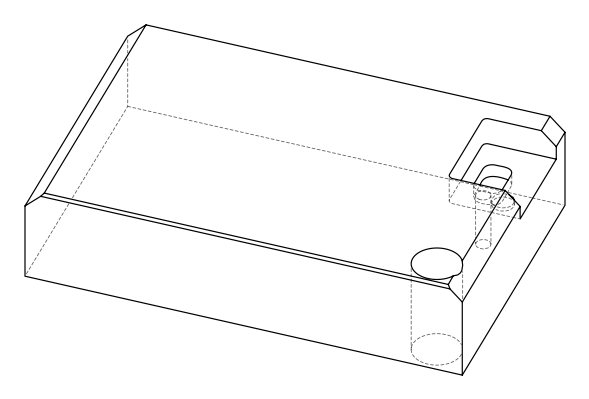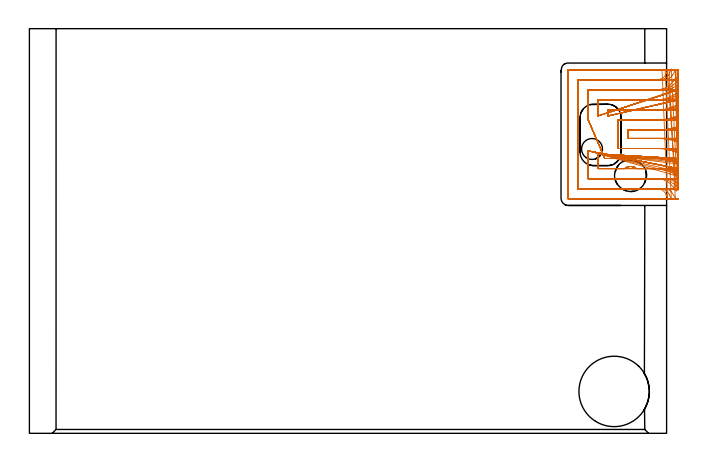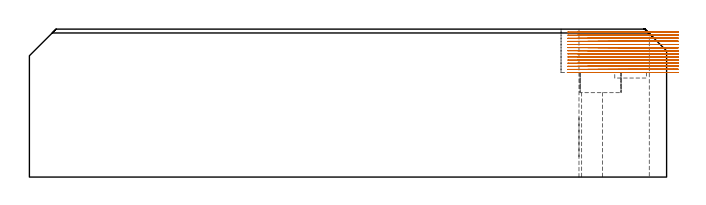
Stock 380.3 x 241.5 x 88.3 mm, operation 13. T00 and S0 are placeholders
(PLAN: 13 operations, 8 tool changes, 68.3 min)
(1 SPOT_DRILL | STEP1HOLE | NXT0321_9005460120000 | 0.04 min | 4177 mm3)
(2 SPOT_DRILL_1 | STEP1POCKET | NXT0321_9005460120000 | 0.05 min | 3104 mm3)
(3 DRILL_THROUGH_HOLE_INTO_CENTER | STEP1HOLE | NXT0301_051 | 0.23 min | 2537 mm3)
(4 DRILL_TO_ENLARGE_THROUGH_HOLE | STEP1HOLE | NXT0301_096 | 0.23 min | 4091 mm3)
(5 INDEXABLE_INSERT_DRILL_THROUGH_HOLE_FROM_SOLID | STEP1HOLE_1 | NXT0302_036 | 0.37 min | 122285 mm3)
(6 DRILL_BLIND_HOLE_INTO_CENTER | STEP1POCKET | NXT0301_128 | 0.03 min | 69 mm3)
(7 MILL_ROUGH_BLIND_HOLE_CONTOUR | STEP1POCKET | UGT0201_129 | Spiral | 0.29 min | 3159 mm3)
(8 AREA_MILL | FG_CHAMFER_SURFACE | UGT0205_001 | 5.71 min | 12028 mm3)
(9 AREA_MILL_1 | FG_CHAMFER_SURFACE_1 | UGT0205_001 | 11.87 min | 30525 mm3)
(10 AREA_MILL_2 | FG_CHAMFER_SURFACE_2 | UGT0205_001 | 2.99 min | 932 mm3)
(11 AREA_MILL_3 | FG_CHAMFER_SURFACE_3 | UGT0205_001 | 1.07 min | 2306 mm3)
(12 MILL_RECTANGULAR_POCKET | POCKET_RECTANGULAR_STRAIGHT | UGT0201_129 | Follow Part, ap 2.975, ae 75% | 3.93 min | 27192 mm3)
(13 MILL_SLOT | SLOT_PARTIAL_RECTANGULAR | NXT0201_009 | Follow Part, ap 2, ae 75% | 41.45 min | 110206 mm3)
(TOOL NXT0321_9005460120000 | NC Spot Drill, 142deg, 12mm, Carbide, Uncoated | D12 PA142 FL30 Z2)
(TOOL NXT0301_051 | Carbide Drill 8mm [860.1-0800-040A1-MM 2214] | D8 PA140 FL53 Z2)
(TOOL NXT0301_096 | Carbide Drill 12.5mm [860.1-1250-063A1-MM 2214] | D12.5 PA140 FL77 Z2)
(TOOL NXT0302_036 | Index. Insert Drill 42mm [880-D4200L50-05] | D42 PA176 FL210 Z2)
(TOOL NXT0301_128 | Carbide Drill 12mm [861.1-1200-036A1-GP GC34] | D12 PA150 FL37.4 Z2)
(TOOL UGT0201_129 | Carbide End Mill 11.9 | D11.9 FL15 Z4)
(TOOL UGT0205_001 | Chamfer Mill 20 x 3 x 45 deg. | D20 FL50 Z2)
(TOOL NXT0201_009 | ENDMILL 8mm [2P460-0800-NA 1630] | D8 FL26 Z6)
(OP 13 MILL_SLOT)
G17 G21 G94 G90
T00 M6
G54
G17 G0 G90 X387.188 Y183.148 S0 M3
G43 Z98.409 H1
Z86.551
G94 G1 X384.3 Y182.338 F250.
G2 X374.576 Y181. R36. F500.
G1 X357.3
Y176.
X374.578
G2 X384.3 Y174.662 R36.
G1 X387.189 Y173.852 F250.
X387.138 Y189.592
X384.3 Y188.62
G2 X374.576 Y187. R30. F500.
G1 X351.3
Y170.
X374.578
G2 X384.3 Y168.381 R30.
G1 X387.138 Y167.409 F250.
X387.043 Y196.273
X384.3 Y195.058
G2 X374.576 Y193. R24. F500.
G1 X345.3
Y192.402
Y189.402 F250.
G0 Z98.409
X386.825 Y203.473
Z86.551
G1 X384.3 Y201.852
G2 X374.576 Y199. R18. F500.
G1 X339.3
Y192.4
Y189.4 F250.
G0 Z98.409
X386.058 Y212.399
Z86.551
G1 X384.3 Y209.968
G2 X374.576 Y205. R12. F500.
G1 X333.3
Y190.572
Y187.572 F250.
X343.449 Y164. F500.
X346.449 F250.
X374.578 F500.
G2 X384.3 Y161.943 R24.
G1 X387.043 Y160.728 F250.
X339.3 Y166.799 F500.
Y163.799 F250.
Y158. F500.
X374.578
G2 X384.3 Y155.149 R18.
G1 X386.825 Y153.529 F250.
X333.3 Y168.633 F500.
Y165.633 F250.
Y152. F500.
X357.964
X360.964 F250.
X358.161
X359.661
X374.578 F500.
G2 X384.3 Y147.035 R12.
G1 X386.059 Y144.604 F250.
X380.733 Y216.414 F500.
X380.233 Y215. F250.
G2 X374.576 Y211. R6. F500.
G1 X327.3
Y146.
X374.578
G2 X380.235 Y142. R6.
G1 X380.735 Y140.586 F250.
X377.576 Y217. F500.
X374.576 F250.
X321.6 F500.
G3 X321.3 Y216.7 R0.3
G1 Y140.3
G3 X321.6 Y140. R0.3
G1 X374.578
X377.578 F250.
G0 Z98.409
X387.227 Y182.526
Z84.693
G1 X384.3 Y181.87
G2 X376.433 Y181. R36. F500.
G1 X357.3
Y176.
X376.438
G2 X384.3 Y175.131 R36.
G1 X387.228 Y174.476 F250.
X387.195 Y188.837
X384.3 Y188.05
G2 X376.433 Y187. R30. F500.
G1 X351.3
Y170.
X376.438
G2 X384.3 Y168.951 R30.
G1 X387.195 Y168.165 F250.
X387.134 Y195.309
X384.3 Y194.326
G2 X376.433 Y193. R24. F500.
G1 X345.3
Y192.402
Y189.402 F250.
G0 Z98.409
X386.998 Y202.121
Z84.693
G1 X384.3 Y200.81
G2 X376.433 Y199. R18. F500.
G1 X339.3
Y192.4
Y189.4 F250.
G0 Z98.409
X386.565 Y209.906
Z84.693
G1 X384.3 Y207.939
G2 X376.433 Y205. R12. F500.
G1 X333.3
Y190.572
Y187.572 F250.
X343.449 Y164. F500.
X346.449 F250.
X376.438 F500.
G2 X384.3 Y162.676 R24.
G1 X387.134 Y161.693 F250.
X339.3 Y166.8 F500.
Y163.8 F250.
Y158. F500.
X376.438
G2 X384.3 Y156.192 R18.
G1 X386.999 Y154.882 F250.
X333.3 Y168.633 F500.
Y165.633 F250.
Y152. F500.
X357.964
X360.964 F250.
X358.161
X359.661
X376.438 F500.
G2 X384.3 Y149.066 R12.
G1 X386.566 Y147.1 F250.
X383.129 Y217.403 F500.
X381.951 Y214.644 F250.
G2 X376.433 Y211. R6. F500.
G1 X327.3
Y146.
X376.438
G2 X381.955 Y142.358 R6.
G1 X383.134 Y139.6 F250.
X379.433 Y217. F500.
X376.433 F250.
X321.6 F500.
G3 X321.3 Y216.7 R0.3
G1 Y140.3
G3 X321.6 Y140. R0.3
G1 X376.438
X379.438 F250.
G0 Z98.409
X387.264 Y181.891
Z82.836
G1 X384.3 Y181.429
G2 X378.759 Y181. R36. F500.
G1 X357.3
Y176.
X378.77
G2 X384.3 Y175.573 R36.
G1 X387.264 Y175.112 F250.
X387.248 Y188.07
X384.3 Y187.516
G2 X378.759 Y187. R30. F500.
G1 X351.3
Y170.
X378.77
G2 X384.3 Y169.486 R30.
G1 X387.249 Y168.933 F250.
X387.219 Y194.341
X384.3 Y193.648
G2 X378.759 Y193. R24. F500.
G1 X345.3
Y192.402
Y189.402 F250.
G0 Z98.409
X387.154 Y200.797
Z82.836
G1 X384.3 Y199.874
G2 X378.759 Y199. R18. F500.
G1 X339.3
Y192.4
Y189.4 F250.
G0 Z98.409
X386.961 Y207.741
Z82.836
G1 X384.3 Y206.356
G2 X378.759 Y205. R12. F500.
G1 X333.3
Y190.572
Y187.572 F250.
X343.449 Y164. F500.
X346.449 F250.
X378.77 F500.
G2 X384.3 Y163.354 R24.
G1 X387.219 Y162.663 F250.
X339.3 Y166.8 F500.
Y163.8 F250.
Y158. F500.
X378.77
G2 X384.3 Y157.13 R18.
G1 X387.155 Y156.208 F250.
X333.3 Y168.633 F500.
Y165.633 F250.
Y152. F500.
X357.964
X360.964 F250.
X358.161
X359.661
X378.77 F500.
G2 X384.3 Y150.65 R12.
G1 X386.962 Y149.267 F250.
X385.444 Y216.44
X383.883 Y213.878
G2 X378.759 Y211. R6. F500.
G1 X327.3
Y146.
X378.77
G2 X383.883 Y143.14 R6.
G1 X385.453 Y140.584 F250.
X381.759 Y217. F500.
X378.759 F250.
X321.6 F500.
G3 X321.3 Y216.7 R0.3
G1 Y140.3
G3 X321.6 Y140. R0.3
G1 X378.77
X381.77 F250.
G0 Z98.409
X387.298 Y181.143
Z80.978
G1 X384.3 Y181.027
G2 X382.908 Y181. R36. F500.
G1 X357.3
Y176.
X382.904
G2 X384.3 Y175.973 R36.
G1 X387.298 Y175.857 F250.
X387.297 Y187.172
X384.3 Y187.032
G2 X382.908 Y187. R30. F500.
G1 X351.3
Y170.
X382.904
G2 X384.3 Y169.968 R30.
G1 X387.297 Y169.828 F250.
X387.295 Y193.214
X384.3 Y193.04
G2 X382.908 Y193. R24. F500.
G1 X345.3
Y192.402
Y189.402 F250.
X387.291 Y199.286 F500.
X384.3 Y199.054 F250.
G2 X382.908 Y199. R18. F500.
G1 X339.3
Y192.4
Y189.4 F250.
X387.28 Y205.429 F500.
X384.3 Y205.081 F250.
G2 X382.908 Y205. R12. F500.
G1 X333.3
Y190.572
Y187.572 F250.
X343.449 Y164. F500.
X346.449 F250.
X382.904 F500.
G2 X384.3 Y163.959 R24.
G1 X387.295 Y163.785 F250.
X339.3 Y166.8 F500.
Y163.8 F250.
Y158. F500.
X382.904
G2 X384.3 Y157.946 R18.
G1 X387.291 Y157.713 F250.
X333.3 Y168.633 F500.
Y165.633 F250.
Y152. F500.
X357.964
X360.964 F250.
X358.161
X359.661
X382.904 F500.
G2 X384.3 Y151.919 R12.
G1 X387.28 Y151.57 F250.
X387.218 Y211.86
X384.3 Y211.164
G2 X382.908 Y211. R6. F500.
G1 X327.3
Y146.
X382.904
G2 X384.3 Y145.835 R6.
G1 X387.218 Y145.137 F250.
X385.908 Y217.
X382.908
X321.6 F500.
G3 X321.3 Y216.7 R0.3
G1 Y140.3
G3 X321.6 Y140. R0.3
G1 X382.904
X385.904 F250.
G0 X387.3 Y181.014 Z79.12
G1 X384.3 Y181.
X384.135 F500.
X357.3
Y176.
X384.136
X384.3
X387.3 Y175.986 F250.
Y187.017
X384.3 Y187.
X384.135 F500.
X351.3
Y170.
X384.136
X384.3
X387.3 Y169.983 F250.
Y193.021
X384.3 Y193.001
X384.135 Y193. F500.
X345.3
Y192.402
Y189.402 F250.
X387.3 Y199.028 F500.
X384.3 Y199.001 F250.
X384.135 Y199. F500.
X339.3
Y192.4
Y189.4 F250.
X387.3 Y205.042 F500.
X384.3 Y205.001 F250.
X384.135 Y205. F500.
X333.3
Y190.572
Y187.572 F250.
X343.449 Y164. F500.
X346.449 F250.
X384.136 F500.
X384.3 Y163.999
X387.3 Y163.979 F250.
X339.3 Y166.8 F500.
Y163.8 F250.
Y158. F500.
X384.136
X384.3 Y157.999
X387.3 Y157.972 F250.
X333.3 Y168.633 F500.
Y165.633 F250.
Y152. F500.
X357.964
X360.964 F250.
X358.161
X359.661
X384.136 F500.
X384.3 Y151.999
X387.3 Y151.958 F250.
X387.299 Y211.085
X384.3 Y211.002
X384.135 Y211. F500.
X327.3
Y146.
X384.136
X384.3 Y145.998
X387.299 Y145.916 F250.
X387.135 Y217.
X384.135
X321.6 F500.
G3 X321.3 Y216.7 R0.3
G1 Y140.3
G3 X321.6 Y140. R0.3
G1 X384.136
X387.136 F250.
G0 X387.3 Y181. Z77.262
G1 X384.3
X357.3 F500.
Y176.
X384.3
X387.3 F250.
Y187.
X384.3
X351.3 F500.
Y170.
X384.3
X387.3 F250.
Y193.
X384.3
X345.3 F500.
Y192.402
Y189.402 F250.
X387.3 Y199. F500.
X384.3 F250.
X339.3 F500.
Y192.4
Y189.4 F250.
X387.3 Y205. F500.
X384.3 F250.
X333.3 F500.
Y190.572
Y187.572 F250.
X343.449 Y164. F500.
X346.449 F250.
X384.3 F500.
X387.3 F250.
X339.3 Y166.8 F500.
Y163.8 F250.
Y158. F500.
X384.3
X387.3 F250.
X333.3 Y168.633 F500.
Y165.633 F250.
Y152. F500.
X357.964
X360.964 F250.
X358.16
X359.66
X384.3 F500.
X387.3 F250.
Y211.
X384.3
X327.3 F500.
Y146.
X384.3
X387.3 F250.
Y217.
X384.3
X321.6 F500.
G3 X321.3 Y216.7 R0.3
G1 Y140.3
G3 X321.6 Y140. R0.3
G1 X384.3
X387.3 F250.
G0 Y181. Z75.405
G1 X384.3
X357.3 F500.
Y176.
X384.3
X387.3 F250.
Y187.
X384.3
X351.3 F500.
Y170.
X384.3
X387.3 F250.
Y193.
X384.3
X345.3 F500.
Y192.402
Y189.402 F250.
X387.3 Y199. F500.
X384.3 F250.
X339.3 F500.
Y192.4
Y189.4 F250.
X387.3 Y205. F500.
X384.3 F250.
X333.3 F500.
Y190.572
Y187.572 F250.
X343.431 Y164. F500.
X346.431 F250.
X384.3 F500.
X387.3 F250.
X339.3 Y166.799 F500.
Y163.799 F250.
Y158. F500.
X384.3
X387.3 F250.
X333.3 Y168.633 F500.
Y165.633 F250.
Y152. F500.
X357.964
X360.964 F250.
X358.16
X359.66
X384.3 F500.
X387.3 F250.
Y211.
X384.3
X327.3 F500.
Y146.
X384.3
X387.3 F250.
Y217.
X384.3
X321.6 F500.
G3 X321.3 Y216.7 R0.3
G1 Y140.3
G3 X321.6 Y140. R0.3
G1 X384.3
X387.3 F250.
G0 Y181. Z73.547
G1 X384.3
X357.3 F500.
Y176.
X384.3
X387.3 F250.
Y187.
X384.3
X351.3 F500.
Y170.
X384.3
X387.3 F250.
Y193.
X384.3
X345.3 F500.
Y192.402
Y189.402 F250.
X387.3 Y199. F500.
X384.3 F250.
X339.3 F500.
Y192.4
Y189.4 F250.
X387.3 Y205. F500.
X384.3 F250.
X333.3 F500.
Y190.572
Y187.572 F250.
X343.431 Y164. F500.
X346.431 F250.
X384.3 F500.
X387.3 F250.
X339.3 Y166.8 F500.
Y163.8 F250.
Y158. F500.
X355.348
X355.858 Y158.4
X356.3 Y158.637
X356.828 Y158.875
X357.226 Y159.026
X357.595 Y159.112
X358.141 Y159.201
X358.572 Y159.254
X358.898 Y159.252
X359.429 Y159.201
X359.941 Y159.139
X360.21 Y159.072
X360.724 Y158.885
X361.236 Y158.682
X361.355 Y158.617
X361.557 Y158.507
X362.254 Y158.
X384.3
X387.3 F250.
X333.3 Y168.633 F500.
Y165.633 F250.
Y152. F500.
X353.65
X356.65 F250.
X360.932
X363.932
X384.3 F500.
X387.3 F250.
Y211.
X384.3
X327.3 F500.
Y146.
X384.3
X387.3 F250.
Y217.
X384.3
X321.6 F500.
G3 X321.3 Y216.7 R0.3
G1 Y140.3
G3 X321.6 Y140. R0.3
G1 X384.3
X387.3 F250.
G0 Y181. Z71.689
G1 X384.3
X357.3 F500.
Y176.
X384.3
X387.3 F250.
Y187.
X384.3
X351.3 F500.
Y170.
X384.3
X387.3 F250.
Y193.
X384.3
X345.3 F500.
Y192.402
Y189.402 F250.
X387.3 Y199. F500.
X384.3 F250.
X339.3 F500.
Y192.4
Y189.4 F250.
X387.3 Y205. F500.
X384.3 F250.
X333.3 F500.
Y190.572
Y187.572 F250.
X343.449 Y164. F500.
X346.449 F250.
X384.3 F500.
X387.3 F250.
X339.3 Y166.8 F500.
Y163.8 F250.
Y158. F500.
X355.348
X355.858 Y158.4
X356.3 Y158.637
X356.828 Y158.875
X357.226 Y159.026
X357.595 Y159.112
X358.141 Y159.201
X358.572 Y159.254
X358.898 Y159.252
X359.428 Y159.201
X359.945 Y159.138
X360.21 Y159.072
X360.726 Y158.884
X361.232 Y158.684
X361.557 Y158.507
X362.254 Y158.
X384.3
X387.3 F250.
X333.3 Y168.633 F500.
Y165.633 F250.
Y152. F500.
X353.65
X356.65 F250.
X360.932
X363.932
X384.3 F500.
X387.3 F250.
Y211.
X384.3
X327.3 F500.
Y146.
X384.3
X387.3 F250.
Y217.
X384.3
X321.6 F500.
G3 X321.3 Y216.7 R0.3
G1 Y140.3
G3 X321.6 Y140. R0.3
G1 X384.3
X387.3 F250.
G0 Y181. Z69.831
G1 X384.3
X357.3 F500.
Y176.
X384.3
X387.3 F250.
Y187.
X384.3
X351.3 F500.
Y170.
X384.3
X387.3 F250.
Y193.
X384.3
X345.3 F500.
Y192.402
Y189.402 F250.
X387.3 Y199. F500.
X384.3 F250.
X339.3 F500.
Y192.4
Y189.4 F250.
X387.3 Y205. F500.
X384.3 F250.
X333.3 F500.
Y190.572
Y187.572 F250.
X343.449 Y164. F500.
X346.449 F250.
X384.3 F500.
X387.3 F250.
X339.3 Y166.8 F500.
Y163.8 F250.
Y158. F500.
X355.348
X355.858 Y158.4
X356.3 Y158.637
X356.828 Y158.875
X357.226 Y159.026
X357.595 Y159.112
X358.141 Y159.201
X358.572 Y159.254
X358.898 Y159.252
X359.428 Y159.201
X359.945 Y159.138
X360.21 Y159.072
X360.725 Y158.884
X361.234 Y158.683
X361.558 Y158.507
X362.254 Y158.
X384.3
X387.3 F250.
X333.3 Y168.633 F500.
Y165.633 F250.
Y152. F500.
X353.65
X356.65 F250.
X360.932
X363.932
X384.3 F500.
X387.3 F250.
Y211.
X384.3
X327.3 F500.
Y146.
X384.3
X387.3 F250.
Y217.
X384.3
X321.6 F500.
G3 X321.3 Y216.7 R0.3
G1 Y140.3
G3 X321.6 Y140. R0.3
G1 X384.3
X387.3 F250.
G0 Y181. Z67.973
G1 X384.3
X357.3 F500.
Y176.
X384.3
X387.3 F250.
Y187.
X384.3
X351.3 F500.
Y170.
X384.3
X387.3 F250.
Y193.
X384.3
X345.3 F500.
Y192.402
Y189.402 F250.
X387.3 Y199. F500.
X384.3 F250.
X339.3 F500.
Y192.4
Y189.4 F250.
X387.3 Y205. F500.
X384.3 F250.
X333.3 F500.
Y190.572
Y187.572 F250.
X343.449 Y164. F500.
X346.449 F250.
X384.3 F500.
X387.3 F250.
X339.3 Y166.8 F500.
Y163.8 F250.
Y158. F500.
X355.348
X355.858 Y158.4
X356.3 Y158.637
X356.828 Y158.875
X357.226 Y159.026
X357.595 Y159.112
X358.141 Y159.201
X358.572 Y159.254
X358.898 Y159.252
X359.429 Y159.201
X359.941 Y159.139
X360.21 Y159.072
X360.724 Y158.885
X361.235 Y158.682
X361.558 Y158.507
X362.254 Y158.
X384.3
X387.3 F250.
X333.3 Y168.633 F500.
Y165.633 F250.
Y152. F500.
X353.65
X356.65 F250.
X360.932
X363.932
X384.3 F500.
X387.3 F250.
Y211.
X384.3
X327.3 F500.
Y146.
X384.3
X387.3 F250.
Y217.
X384.3
X321.6 F500.
G3 X321.3 Y216.7 R0.3
G1 Y140.3
G3 X321.6 Y140. R0.3
G1 X384.3
X387.3 F250.
G0 Y181. Z66.116
G1 X384.3
X357.3 F500.
Y176.
X384.3
X387.3 F250.
Y187.
X384.3
X351.3 F500.
Y170.
X384.3
X387.3 F250.
Y193.
X384.3
X345.3 F500.
Y192.402
Y189.402 F250.
X387.3 Y199. F500.
X384.3 F250.
X339.3 F500.
Y192.4
Y189.4 F250.
X387.3 Y205. F500.
X384.3 F250.
X333.3 F500.
Y190.572
Y187.572 F250.
X343.449 Y164. F500.
X346.449 F250.
X384.3 F500.
X387.3 F250.
X339.3 Y166.8 F500.
Y163.8 F250.
Y158. F500.
X355.348
X355.858 Y158.4
X356.3 Y158.637
X356.828 Y158.875
X357.226 Y159.026
X357.595 Y159.112
X358.141 Y159.201
X358.572 Y159.254
X358.898 Y159.252
X359.429 Y159.201
X359.941 Y159.139
X360.21 Y159.072
X360.724 Y158.885
X361.235 Y158.682
X361.558 Y158.507
X362.254 Y158.
X384.3
X387.3 F250.
X333.3 Y168.633 F500.
Y165.633 F250.
Y152. F500.
X353.65
X356.65 F250.
X360.932
X363.932
X384.3 F500.
X387.3 F250.
Y211.
X384.3
X327.3 F500.
Y146.
X384.3
X387.3 F250.
Y217.
X384.3
X321.6 F500.
G3 X321.3 Y216.7 R0.3
G1 Y140.3
G3 X321.6 Y140. R0.3
G1 X384.3
X387.3 F250.
G0 Y181. Z64.258
G1 X384.3
X357.3 F500.
Y176.
X384.3
X387.3 F250.
Y187.
X384.3
X351.3 F500.
Y170.
X384.3
X387.3 F250.
Y193.
X384.3
X345.3 F500.
Y192.402
Y189.402 F250.
X387.3 Y199. F500.
X384.3 F250.
X339.3 F500.
Y192.4
Y189.4 F250.
X387.3 Y205. F500.
X384.3 F250.
X333.3 F500.
Y190.572
Y187.572 F250.
X343.449 Y164. F500.
X346.449 F250.
X384.3 F500.
X387.3 F250.
X339.3 Y166.799 F500.
Y163.799 F250.
Y158. F500.
X355.348
X355.858 Y158.4
X356.3 Y158.637
X356.828 Y158.875
X357.226 Y159.026
X357.595 Y159.112
X358.141 Y159.201
X358.572 Y159.254
X358.898 Y159.252
X359.429 Y159.201
X359.941 Y159.139
X360.21 Y159.072
X360.726 Y158.884
X361.231 Y158.685
X361.555 Y158.508
X362.254 Y158.
X384.3
X387.3 F250.
X333.3 Y168.633 F500.
Y165.633 F250.
Y152. F500.
X353.65
X356.65 F250.
X360.932
X363.932
X384.3 F500.
X387.3 F250.
Y211.
X384.3
X327.3 F500.
Y146.
X384.3
X387.3 F250.
Y217.
X384.3
X321.6 F500.
G3 X321.3 Y216.7 R0.3
G1 Y140.3
G3 X321.6 Y140. R0.3
G1 X384.3
X387.3 F250.
G0 Y181. Z62.4
G1 X384.3
X357.3 F500.
Y176.
X384.3
X387.3 F250.
Y187.
X384.3
X351.3 F500.
Y170.
X384.3
X387.3 F250.
Y193.
X384.3
X345.3 F500.
Y192.402
Y189.402 F250.
X387.3 Y199. F500.
X384.3 F250.
X339.3 F500.
Y192.4
Y189.4 F250.
X387.3 Y205. F500.
X384.3 F250.
X333.3 F500.
Y190.572
Y187.572 F250.
X343.433 Y164. F500.
X346.433 F250.
X384.3 F500.
X387.3 F250.
X339.3 Y166.8 F500.
Y163.8 F250.
Y158. F500.
X355.348
X355.858 Y158.4
X356.3 Y158.637
X356.828 Y158.875
X357.226 Y159.026
X357.595 Y159.112
X358.141 Y159.201
X358.572 Y159.254
X358.898 Y159.252
X359.429 Y159.201
X359.941 Y159.139
X360.21 Y159.072
X360.726 Y158.884
X361.231 Y158.685
X361.555 Y158.508
X362.254 Y158.
X384.3
X387.3 F250.
X333.3 Y168.633 F500.
Y165.633 F250.
Y152. F500.
X353.65
X356.65 F250.
X360.932
X363.932
X384.3 F500.
X387.3 F250.
Y211.
X384.3
X327.3 F500.
Y146.
X384.3
X387.3 F250.
Y217.
X384.3
X321.6 F500.
G3 X321.3 Y216.7 R0.3
G1 Y140.3
G3 X321.6 Y140. R0.3
G1 X384.3
X387.3 F250.
G0 Z98.409
M5
M2
